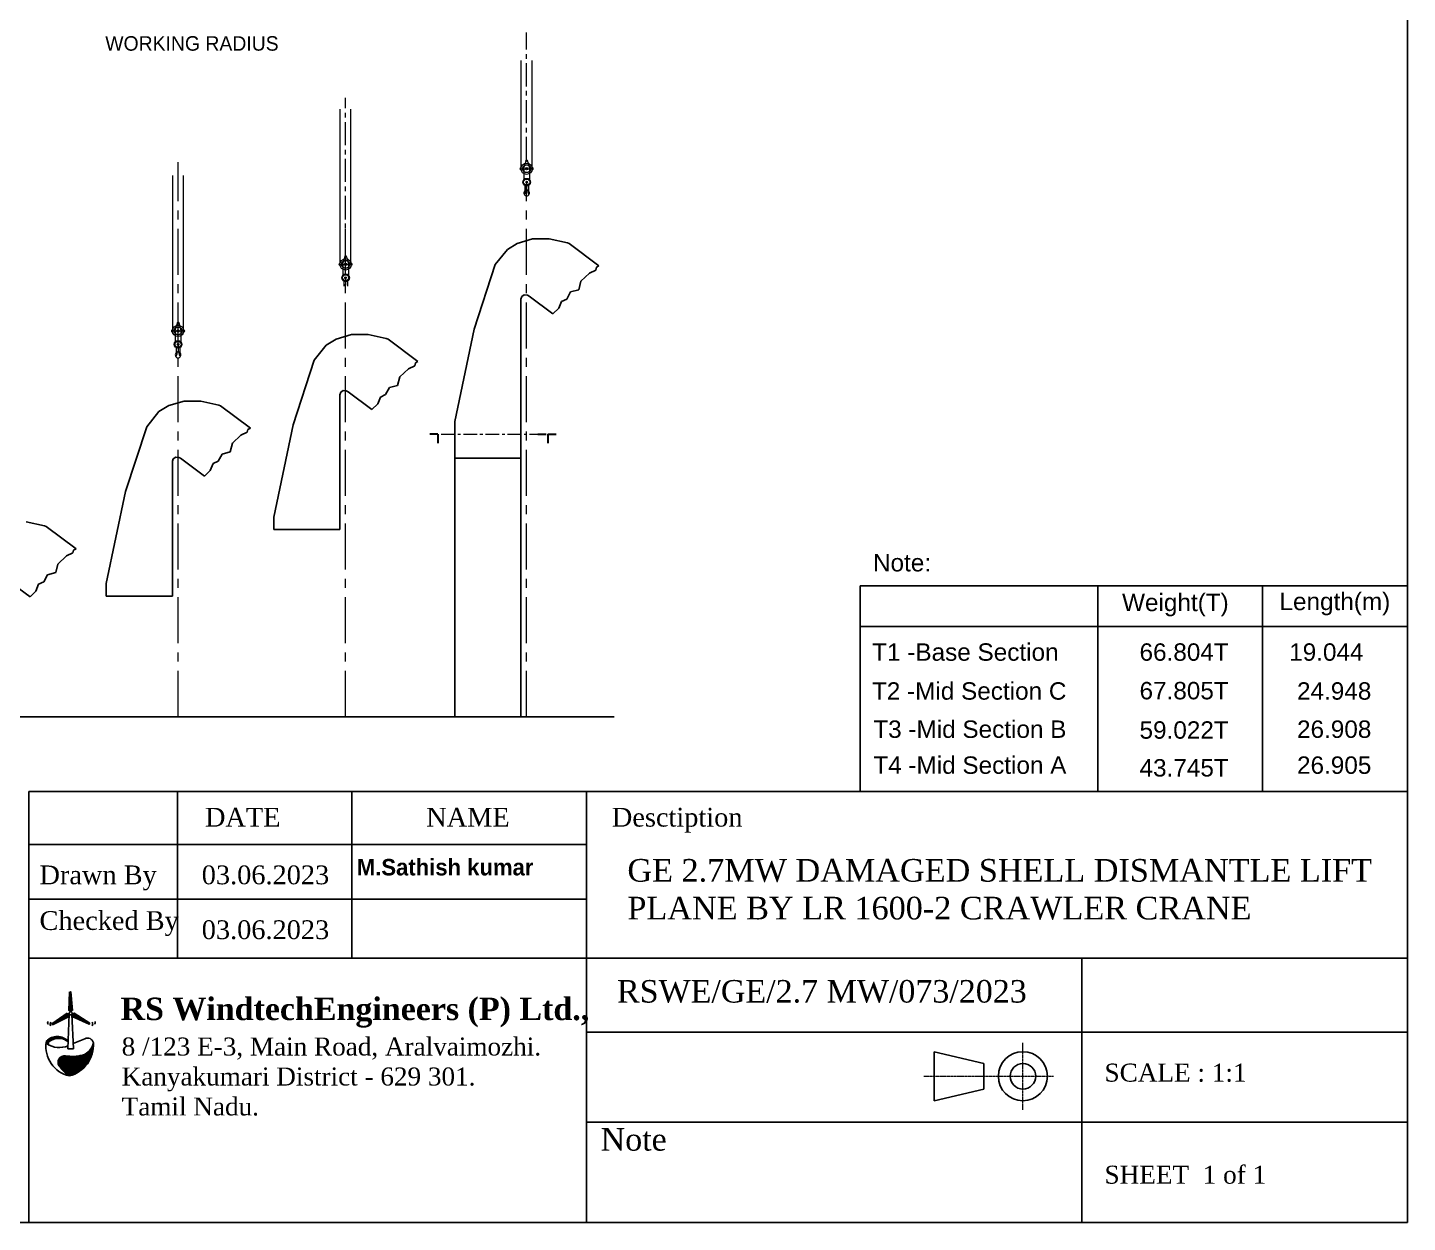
# Model space of a CAD drawing. Header units: millimetres. Extents: x 1537150 to 272268898, y -441565 to -219993.
# Drawn here: x 2462737 to 2557921, y -363846 to -281461 of the extents above; entities that cross this region are included whole.
import ezdxf

# ---------------------------------------------------------------- set-up
doc = ezdxf.new("R2010")
doc.units = ezdxf.units.MM
doc.linetypes.add('CENTER', pattern=[50.8, 31.75, -6.35, 6.35, -6.35])
doc.linetypes.add('HIDDEN', pattern=[9.525, 6.35, -3.175])
pattern_1 = [(45, (2465043.5757, -349711.289), (-2.782027, 2.782027), [])]

msp = doc.modelspace()

# ---------------------------------------------------------------- hatches: boundary and pattern name
h = msp.add_hatch()
h.set_pattern_fill('ANSI31', color=0, scale=31.475041, angle=91.155596, style=0)
h.set_pattern_definition([(136.1556, (2465999.2587, -350088.9263), (-2.725354, -2.837568), [])])
h.paths.add_polyline_path([(2465575.9, -349236.6), (2465702.5, -349234.1), (2465676.6, -347949.3), (2465636.6, -347950.1)])
h.paths.add_polyline_path([(2465702.5, -349234.1), (2465829.1, -349231.5), (2465716.5, -347948.4), (2465676.6, -347949.3)])
h = msp.add_hatch()
h.set_pattern_fill('ANSI31', color=0, scale=31.475041, angle=-148.844404, style=0)
h.set_pattern_definition([(256.1556, (2466129.15, -348849.6823), (3.820083, -0.941442), [])])
h.paths.add_polyline_path([(2465602.7, -349642.5), (2465537.2, -349534.1), (2464437.5, -350199), (2464458.1, -350233.2)])
h.paths.add_polyline_path([(2465537.2, -349534.1), (2465471.7, -349425.7), (2464416.8, -350164.8), (2464437.5, -350199)])
h = msp.add_hatch()
h.set_pattern_fill('ANSI31', color=0, scale=31.475041, angle=-28.844404, style=0)
h.set_pattern_definition([(16.1556, (2464990.9876, -349356.815), (-1.094729, 3.77901), [])])
h.paths.add_polyline_path([(2465940.8, -349416.3), (2465879.7, -349527.2), (2467005.3, -350147.2), (2467024.6, -350112.2)])
h.paths.add_polyline_path([(2465879.7, -349527.2), (2465818.6, -349638.1), (2466986.1, -350182.2), (2467005.3, -350147.2)])
h = msp.add_hatch()
h.set_pattern_fill('ANSI31', color=0, scale=31.475041, style=0)
h.set_pattern_definition(pattern_1)
h.paths.add_polyline_path([(2465538.1, -351405.3), (2465540.2, -351355.1, 0.4308953), (2464041.2, -351343.2, 0.4065256), (2464059.7, -351528.8, 0.0318374), (2464232.1, -351627.8, -0.3900145), (2464232.6, -351383.8, -0.3617186)])
h = msp.add_hatch()
h.set_pattern_fill('ANSI31', color=0, scale=31.475041, style=0)
h.set_pattern_definition(pattern_1)
h.paths.add_polyline_path([(2465357.4, -352361.4, 0.5968398), (2464884.6, -353029.5, 0.1492614), (2465613.3, -353749.8, 0.3604439), (2467277.6, -351453.8, -0.2746931), (2466518.4, -352318.3, -0.1014642)])

# ---------------------------------------------------------------- linework, layer by layer
at = {"color": 7, "linetype": 'CENTER', "lineweight": 5, "ltscale": 50}
for p, q in [((2497162.9, -290591.1), (2497162.9, -281808.5)), ((2484671.1, -297187), (2484671.1, -286308.9))]:
    msp.add_line(p, q, dxfattribs=at)
at = {"color": 7, "lineweight": 13, "ltscale": 50}
for p, q in [((2496789.8, -291193.5), (2496789.8, -283735.7)), ((2497536.1, -291193.5), (2497536.1, -283735.7)), ((2484298, -297789.5), (2484298, -287077.4)), ((2485044.2, -297789.5), (2485044.2, -287077.4)), ((2472745.7, -302374), (2472745.7, -291661.9)), ((2473492, -302374), (2473492, -291661.9))]:
    msp.add_line(p, q, dxfattribs=at)
at = {"color": 7, "linetype": 'CENTER', "lineweight": 5, "ltscale": 100}
for p, q in [((2473118.8, -328989.5), (2473118.8, -290731)), ((2497162.9, -328989.5), (2497162.9, -292379.4)), ((2484671.1, -328989.5), (2484671.1, -293620.8))]:
    msp.add_line(p, q, dxfattribs=at)
at = {"color": 7, "linetype": 'CENTER', "lineweight": 9, "ltscale": 300}
for p, q in [((2496772.3, -291193.5), (2497553.6, -291193.5)), ((2484280.5, -297789.5), (2485061.7, -297789.5)), ((2472728.2, -302374), (2473509.5, -302374))]:
    msp.add_line(p, q, dxfattribs=at)
at = {"color": 7, "lineweight": 9}
for p, q in [((2496963.8, -291193.5), (2497057.3, -290817.4)), ((2496963.8, -291193.5), (2496963.8, -291947.5)), ((2497116.3, -290620.6), (2497057.3, -290817.4)), ((2497209.6, -290620.6), (2497268.6, -290817.4)), ((2497268.6, -290817.4), (2497362.1, -291193.5)), ((2497362.1, -291193.5), (2497362.1, -291947.5)), ((2497039.7, -292350.7), (2497039.7, -292687.7)), ((2497106.1, -293062.3), (2497219.8, -293062.3)), ((2497286.2, -292350.7), (2497286.2, -292687.7)), ((2484472, -297789.5), (2484565.5, -297413.4)), ((2484472, -297789.5), (2484472, -298543.5)), ((2484624.5, -297216.6), (2484565.5, -297413.4)), ((2484717.7, -297216.6), (2484776.8, -297413.4)), ((2484776.8, -297413.4), (2484870.3, -297789.5)), ((2484870.3, -297789.5), (2484870.3, -298543.5)), ((2484547.9, -298946.7), (2484547.9, -299283.7)), ((2484794.4, -298946.7), (2484794.4, -299283.7)), ((2472919.7, -302374), (2473013.2, -301997.9)), ((2472919.7, -302374), (2472919.7, -303128)), ((2473072.2, -301801.1), (2473013.2, -301997.9)), ((2473165.5, -301801.1), (2473224.5, -301997.9)), ((2473224.5, -301997.9), (2473318, -302374)), ((2473318, -302374), (2473318, -303128)), ((2472995.6, -303531.2), (2472995.6, -303868.2)), ((2473242.1, -303531.2), (2473242.1, -303868.2)), ((2473062, -304242.8), (2473175.7, -304242.8))]:
    msp.add_line(p, q, dxfattribs=at)
at = {"color": 7, "lineweight": 9, "ltscale": 50}
for p, q in [((2497162.9, -292116.6), (2497162.9, -292625.3)), ((2484671.1, -298712.5), (2484671.1, -299221.3)), ((2473118.8, -303297.1), (2473118.8, -303805.8))]:
    msp.add_line(p, q, dxfattribs=at)
for p, q in [((2494997.1, -297802.8), (2495834.2, -296758.6)), ((2495834.2, -296758.6), (2496520.3, -296343.1)), ((2496520.3, -296343.1), (2497571.4, -296037)), ((2497571.4, -296037), (2498724.8, -296037)), ((2498724.8, -296037), (2499974.1, -296310.9)), ((2499974.1, -296310.9), (2500091.4, -296353.2)), ((2502154.3, -297891.4), (2500091.4, -296353.2)), ((2493542.9, -302261.7), (2494997.1, -297802.8)), ((2501982.3, -297986.4), (2502154.3, -297891.4)), ((2500908.5, -298946.4), (2501494.4, -298386.3)), ((2501494.4, -298386.3), (2501931.5, -298179.5)), ((2501931.5, -298179.5), (2501982.3, -297986.4)), ((2499929.6, -300174.8), (2500194.8, -299688.5)), ((2500194.8, -299688.5), (2500754.1, -299539.3)), ((2500754.1, -299539.3), (2500908.5, -298946.4)), ((2496766.5, -300177.6), (2496829.1, -300006.8)), ((2496766.5, -309484), (2496766.5, -300177.6)), ((2496829.1, -300006.8), (2496997.2, -299894.9)), ((2496997.2, -299894.9), (2497215.7, -299914.4)), ((2497215.7, -299914.4), (2497333.1, -299979.6)), ((2498980.4, -301207.9), (2497333.1, -299979.6)), ((2499381.4, -300815.9), (2499572.8, -300338.5)), ((2499572.8, -300338.5), (2499929.6, -300174.8)), ((2498980.4, -301207.9), (2499381.4, -300815.9)), ((2484028.5, -302939.1), (2485079.6, -302633)), ((2485079.6, -302633), (2486232.9, -302633)), ((2486232.9, -302633), (2487482.3, -302906.8)), ((2492210.5, -308620.8), (2493542.9, -302261.7)), ((2496766.5, -309484), (2496766.5, -302071.8)), ((2482505.2, -304398.7), (2483342.4, -303354.6)), ((2483342.4, -303354.6), (2484028.5, -302939.1)), ((2487482.3, -302906.8), (2487599.6, -302949.2)), ((2489662.5, -304487.3), (2487599.6, -302949.2)), ((2481051.1, -308857.6), (2482505.2, -304398.7)), ((2489439.7, -304775.4), (2489490.5, -304582.4)), ((2489490.5, -304582.4), (2489662.5, -304487.3)), ((2488416.7, -305542.4), (2489002.5, -304982.2)), ((2489002.5, -304982.2), (2489439.7, -304775.4)), ((2487437.8, -306770.8), (2487703, -306284.5)), ((2487703, -306284.5), (2488262.2, -306135.3)), ((2488262.2, -306135.3), (2488416.7, -305542.4)), ((2472476.2, -307523.6), (2473527.4, -307217.5)), ((2473527.4, -307217.5), (2474680.7, -307217.5)), ((2474680.7, -307217.5), (2475930, -307491.4)), ((2484274.7, -306773.5), (2484337.3, -306602.7)), ((2484274.7, -316079.9), (2484274.7, -306773.5)), ((2484337.3, -306602.7), (2484505.4, -306490.8)), ((2484505.4, -306490.8), (2484723.9, -306510.4)), ((2484723.9, -306510.4), (2484841.3, -306575.6)), ((2486488.6, -307803.9), (2484841.3, -306575.6)), ((2486488.6, -307803.9), (2486889.6, -307411.9)), ((2486889.6, -307411.9), (2487081, -306934.5)), ((2487081, -306934.5), (2487437.8, -306770.8)), ((2470953, -308983.3), (2471790.1, -307939.1)), ((2471790.1, -307939.1), (2472476.2, -307523.6)), ((2475930, -307491.4), (2476047.3, -307533.7)), ((2478110.2, -309071.9), (2476047.3, -307533.7)), ((2469498.8, -313442.2), (2470953, -308983.3)), ((2477887.4, -309360), (2477938.2, -309166.9)), ((2477938.2, -309166.9), (2478110.2, -309071.9)), ((2479718.7, -315216.8), (2481051.1, -308857.6)), ((2492210.5, -308620.8), (2492210.5, -309484)), ((2476710, -310719.8), (2476864.4, -310126.9)), ((2476864.4, -310126.9), (2477450.3, -309566.8)), ((2477450.3, -309566.8), (2477887.4, -309360)), ((2492210.5, -311149.5), (2492210.5, -309484)), ((2496766.5, -309484), (2496766.5, -311149.5)), ((2472722.4, -311358.1), (2472785, -311187.3)), ((2472785, -311187.3), (2472953.1, -311075.4)), ((2472953.1, -311075.4), (2473171.6, -311094.9)), ((2473171.6, -311094.9), (2473289, -311160.1)), ((2474936.3, -312388.4), (2473289, -311160.1)), ((2475885.5, -311355.3), (2476150.7, -310869)), ((2476150.7, -310869), (2476710, -310719.8)), ((2492210.5, -311149.5), (2492210.5, -328989.5)), ((2496766.5, -328989.5), (2496766.5, -311149.5)), ((2472722.4, -320664.4), (2472722.4, -311358.1)), ((2474936.3, -312388.4), (2475337.3, -311996.4)), ((2475337.3, -311996.4), (2475528.7, -311519)), ((2475528.7, -311519), (2475885.5, -311355.3)), ((2468166.4, -319801.3), (2469498.8, -313442.2)), ((2462648.9, -315542.6), (2463898.2, -315816.4)), ((2463898.2, -315816.4), (2464015.6, -315858.8)), ((2466078.4, -317396.9), (2464015.6, -315858.8)), ((2479718.7, -315216.8), (2479718.7, -316079.9)), ((2479718.7, -316079.9), (2484274.7, -316079.9)), ((2464832.6, -318452), (2465418.5, -317891.8)), ((2465418.5, -317891.8), (2465855.7, -317685)), ((2465855.7, -317685), (2465906.5, -317492)), ((2465906.5, -317492), (2466078.4, -317396.9)), ((2464678.2, -319044.9), (2464832.6, -318452)), ((2462904.5, -320713.4), (2461257.3, -319485.2)), ((2463497, -319844.1), (2463853.7, -319680.4)), ((2463853.7, -319680.4), (2464118.9, -319194.1)), ((2464118.9, -319194.1), (2464678.2, -319044.9)), ((2468166.4, -319801.3), (2468166.4, -320664.4)), ((2462904.5, -320713.4), (2463305.5, -320321.5)), ((2463305.5, -320321.5), (2463497, -319844.1)), ((2468166.4, -320664.4), (2472722.4, -320664.4)), ((2536560.8, -319953.6), (2536560.8, -334142.2)), ((2547917.2, -319953.6), (2547917.2, -334142.2)), ((2520167.4, -322760.9), (2557920.5, -322760.9)), ((2454068.6, -328989.5), (2503198.2, -328989.5))]:
    msp.add_line(p, q)
at = {"lineweight": 30}
for p, q in [((2491047.1, -309484), (2490477.7, -309484)), ((2491047.1, -309484), (2491047.1, -310114.1)), ((2497930, -309484), (2498499.3, -309484)), ((2498632.8, -309484), (2498632.8, -310114.1)), ((2498632.8, -309484), (2499202.2, -309484))]:
    msp.add_line(p, q, dxfattribs=at)
at = {"linetype": 'CENTER', "lineweight": 5, "ltscale": 30}
msp.add_line((2491272.2, -309484), (2498088.5, -309484), dxfattribs=at)
at = {"color": 7, "lineweight": -2, "ltscale": 50}
msp.add_line((2492210.5, -311149.5), (2496766.5, -311149.5), dxfattribs=at)
at = {"color": 0, "ltscale": 2}
for p, q in [((2557920.5, -334142.2), (2462825.9, -334142.2)), ((2473075.2, -345619), (2473075.2, -334142.2)), ((2485107.3, -345619), (2485107.3, -334142.2)), ((2501282.7, -363846.3), (2501282.7, -334142.2)), ((2462825.9, -337787.7), (2501282.7, -337787.7)), ((2462825.9, -341568), (2501282.7, -341568)), ((2462825.9, -345619), (2557920.5, -345619)), ((2501282.7, -350718.4), (2557920.5, -350718.4)), ((2501282.7, -356933.9), (2557920.5, -356933.9))]:
    msp.add_line(p, q, dxfattribs=at)
at = {"color": 0}
for p, q in [((2535455.8, -345619), (2535455.8, -350718.4)), ((2465575.9, -349236.6), (2465636.6, -347950.1)), ((2465704.3, -349326.5), (2465676.6, -347949.3)), ((2465829.1, -349231.5), (2465716.5, -347948.4)), ((2465575.9, -349236.6), (2465829.1, -349231.5)), ((2465471.7, -349425.7), (2464416.8, -350164.8)), ((2465616.3, -349486.3), (2464437.5, -350199)), ((2465602.7, -349642.5), (2464458.1, -350233.2)), ((2465602.7, -349642.5), (2465471.7, -349425.7)), ((2465518.9, -351885.1), (2465615.1, -349484.3)), ((2465894, -351885.1), (2465797.8, -349484.3)), ((2465798.7, -349482.6), (2467005.3, -350147.2)), ((2465940.8, -349416.3), (2465818.6, -349638.1)), ((2465818.6, -349638.1), (2466986.1, -350182.2)), ((2465940.8, -349416.3), (2467024.6, -350112.2)), ((2467024.6, -350112.2), (2466986.1, -350182.2)), ((2465879, -351509.1), (2466685.8, -351183.1)), ((2535455.8, -350718.4), (2535455.8, -356966.6)), ((2465518.9, -351885.1), (2465894, -351885.1)), ((2535455.8, -356966.6), (2535455.8, -363846.3)), ((2541969.6, -363846.3), (2557920.5, -363846.3))]:
    msp.add_line(p, q, dxfattribs=at)
at = {"color": 7}
for p, q in [((2525281.5, -355463.9), (2525281.5, -352077.3)), ((2528709.6, -352892.6), (2525281.5, -352077.3)), ((2528709.6, -354648.6), (2528709.6, -352892.6)), ((2525281.5, -355463.9), (2528709.6, -354648.6))]:
    msp.add_line(p, q, dxfattribs=at)
at = {"color": 7, "linetype": 'CENTER', "lineweight": 5, "ltscale": 1.5}
for p, q in [((2531399.1, -356088.5), (2531399.1, -351463.4)), ((2524565.2, -353770.6), (2533498.3, -353770.6))]:
    msp.add_line(p, q, dxfattribs=at)
for points in [[(2354471.2, -363846.3), (2557920.5, -363846.3), (2557920.5, -219993.2), (2354471.2, -219993.2)], [(2520167.4, -319953.6), (2557920.5, -319953.6), (2557920.5, -334142.2), (2520167.4, -334142.2)]]:
    msp.add_lwpolyline(points, close=True)
at = {"color": 0}
msp.add_lwpolyline([(2557920.5, -334142.2), (2557920.5, -363846.3), (2462825.9, -363846.3), (2462825.9, -334142.2)], dxfattribs=at)
at = {"color": 7, "lineweight": 9}
for centre, radius in [((2497162.9, -291193.5), 390.6), ((2497162.9, -291193.5), 84.2), ((2497162.9, -290640.2), 49.1), ((2497162.9, -291193.5), 46.6), ((2497162.9, -291193.5), 19), ((2497162.9, -292118.8), 262.7), ((2497162.9, -292116.6), 59.5), ((2497162.9, -292116.6), 29.4), ((2484671.1, -297789.5), 390.6), ((2484671.1, -297789.5), 84.2), ((2484671.1, -297236.1), 49.1), ((2484671.1, -297789.5), 46.6), ((2484671.1, -297789.5), 19), ((2484671.1, -298714.8), 262.7), ((2484671.1, -298712.5), 59.5), ((2484671.1, -298712.5), 29.4), ((2473118.8, -302374), 390.6), ((2473118.8, -302374), 84.2), ((2473118.8, -301820.7), 49.1), ((2473118.8, -302374), 46.6), ((2473118.8, -302374), 19), ((2473118.8, -303299.3), 262.7), ((2473118.8, -303297.1), 59.5), ((2473118.8, -303297.1), 29.4)]:
    msp.add_circle(centre, radius, dxfattribs=at)
at = {"color": 7, "linetype": 'HIDDEN', "lineweight": 9, "ltscale": 1000}
for centre in [(2497162.9, -291193.5), (2484671.1, -297789.5), (2473118.8, -302374)]:
    msp.add_circle(centre, 268.7, dxfattribs=at)
at = {"color": 7, "lineweight": 9, "ltscale": 50}
for centre, radius in [((2497162.9, -292116.6), 212.6), ((2497162.9, -292625.3), 31.1), ((2484671.1, -298712.5), 212.6), ((2473118.8, -303297.1), 212.6), ((2473118.8, -303805.8), 31.1)]:
    msp.add_circle(centre, radius, dxfattribs=at)
at = {"color": 0}
msp.add_circle((2465706.5, -349431.8), 105.3, dxfattribs=at)
at = {"color": 7}
for radius in [1693.3, 878]:
    msp.add_circle((2531399.1, -353770.6), radius, dxfattribs=at)
at = {"color": 7, "lineweight": 9}
for centre, radius, start, end in [((2496772.3, -291193.5), 67.5, 85.044061, 274.955939), ((2496772.3, -291193.5), 38.9, 87.149082, 272.850918), ((2496772.3, -291193.5), 20.4, 88.500838, 271.499162), ((2497162.9, -290643.7), 52.1, 26.378734, 158.596219), ((2497553.6, -291193.5), 67.5, 265.044061, 94.955939), ((2497553.6, -291193.5), 38.9, 267.149082, 92.850918), ((2497553.6, -291193.5), 20.4, 268.500838, 91.499162), ((2484280.5, -297789.5), 67.5, 85.044061, 274.955939), ((2484280.5, -297789.5), 38.9, 87.149082, 272.850918), ((2484280.5, -297789.5), 20.4, 88.500838, 271.499162), ((2484671.1, -297239.7), 52.1, 26.378734, 158.596219), ((2485061.7, -297789.5), 67.5, 265.044061, 94.955939), ((2485061.7, -297789.5), 38.9, 267.149082, 92.850918), ((2485061.7, -297789.5), 20.4, 268.500838, 91.499162), ((2472728.2, -302374), 67.5, 85.044061, 274.955939), ((2472728.2, -302374), 38.9, 87.149082, 272.850918), ((2472728.2, -302374), 20.4, 88.500838, 271.499162), ((2473118.8, -301824.2), 52.1, 26.378734, 158.596219), ((2473509.5, -302374), 67.5, 265.044061, 94.955939), ((2473509.5, -302374), 38.9, 267.149082, 92.850918), ((2473509.5, -302374), 20.4, 268.500838, 91.499162)]:
    msp.add_arc(centre, radius, start, end, dxfattribs=at)
at = {"color": 7, "lineweight": 9, "ltscale": 50}
for centre, radius, start, end in [((2497203.9, -292851.8), 232.1, 135.022033, 245.074018), ((2496992, -292878), 73.4, 271.731413, 10.743537), ((2497461.5, -292838.9), 398.2, 144.253757, 183.659738), ((2496864.4, -292838.9), 398.2, 356.340262, 35.746243), ((2497122, -292851.8), 232.1, 294.925982, 44.977967), ((2497333.9, -292878), 73.4, 169.256463, 268.268587), ((2473159.8, -304032.3), 232.1, 135.022033, 245.074018), ((2472947.9, -304058.5), 73.4, 271.731413, 10.743537), ((2473417.4, -304019.4), 398.2, 144.253757, 183.659738), ((2472820.3, -304019.4), 398.2, 356.340262, 35.746243), ((2473077.9, -304032.3), 232.1, 294.925982, 44.977967), ((2473289.8, -304058.5), 73.4, 169.256463, 268.268587)]:
    msp.add_arc(centre, radius, start, end, dxfattribs=at)
at = {"color": 0}
for centre, radius, start, end in [((2464254.8, -350084.5), 133.7, 141.442252, 229.934262), ((2464474.1, -350164), 180.2, 137.269588, 222.495615), ((2467047.9, -350164), 180.2, 317.504385, 42.730412), ((2467267.2, -350084.5), 133.7, 310.065738, 38.557748), ((2464785, -352057.3), 1031.2, 42.923278, 136.167217), ((2464872.5, -352178.8), 1020.5, 49.285117, 128.829107), ((2466874.2, -351553.5), 415.6, 13.885129, 116.955046), ((2466093.2, -351705.6), 2099.8, 172.362598, 256.78971), ((2464922.4, -350225.3), 1563.1, 236.499796, 292.780797), ((2465059.9, -351597.4), 2222.4, 284.420086, 3.705638), ((2466170.6, -351247.2), 1126.2, 287.987963, 349.427573), ((2465301.2, -352823), 464.9, 83.055051, 211.753391), ((2465832.7, -349508.8), 2892, 260.540776, 283.715338)]:
    msp.add_arc(centre, radius, start, end, dxfattribs=at)

# ---------------------------------------------------------------- texts
at = {"color": 7, "ltscale": 50, "insert": (2480055.2, -282559.3), "char_height": 1000, "attachment_point": 6}
msp.add_mtext('{\\fVijaya|b0|i0|c0|p34;WORKING RADIUS}', dxfattribs=at)
at = {"color": 7, "ltscale": 50, "char_height": 1200, "width": 23664.263, "attachment_point": 6}
for s, insert in [('{\\fArial Greek|b0|i0|c0|p34;Note:}', (2525060.5, -318366.2)), ('{\\fArial Greek|b0|i0|c0|p34;Weight(T)}', (2545593.5, -321278.9)), ('{\\fArial Greek|b0|i0|c0|p34;Length(m)}', (2556737.2, -321209.8)), ('{\\fArial Greek|b0|i0|c0|p34;T1 -Base Section }', (2533856.9, -324527.4)), ('{\\fArial Greek|b0|i0|c0|p34;66.804T}', (2545593.5, -324527.4)), ('{\\fArial Greek|b0|i0|c0|p34;19.044}', (2554892.3, -324527.4)), ('{\\fArial Greek|b0|i0|c0|p34;T2 -Mid Section C }', (2534398, -327212.1)), ('{\\fArial Greek|b0|i0|c0|p34;67.805T}', (2545593.5, -327188)), ('{\\fArial Greek|b0|i0|c0|p34;24.948}', (2555433.3, -327212.1)), ('{\\fArial Greek|b0|i0|c0|p34;T3 -Mid Section B }', (2534398, -329845.3)), ('{\\fArial Greek|b0|i0|c0|p34;59.022T}', (2545593.5, -329903)), ('{\\fArial Greek|b0|i0|c0|p34;26.908}', (2555433.3, -329845.3)), ('{\\fArial Greek|b0|i0|c0|p34;T4 -Mid Section A }', (2534398, -332323.5)), ('{\\fArial Greek|b0|i0|c0|p34;43.745T}', (2545593.5, -332509.4)), ('{\\fArial Greek|b0|i0|c0|p34;26.905}', (2555433.3, -332323.5))]:
    msp.add_mtext(s, dxfattribs=dict(at, insert=insert))
at = {"color": 0, "attachment_point": 1}
for s, insert, char_height, width in [('{\\fTimes New Roman|b0|i0|c0|p18;DATE}', (2474976.1, -335260.8), 1293.756, 1054332.831), ('{\\fTimes New Roman|b0|i0|c0|p18;NAME}', (2490238, -335260.8), 1293.756, 1054332.831), ('{\\fTimes New Roman|b0|i0|c0|p18;Desctiption}', (2503043.6, -335260.8), 1293.756, 1054332.831), ('{\\fBradley Hand ITC|b1|i0|c0|p66;M.Sathish kumar}', (2485449.9, -338784.6), 1138.505, 927812.891), ('{\\fTimes New Roman|b0|i0|c0|p18;GE 2.7MW DAMAGED SHELL DISMANTLE LIFT \\PPLANE BY LR 1600-2 CRAWLER CRANE}', (2504113.5, -338789.9), 1561.801, 1272773.724), ('{\\fTimes New Roman|b0|i0|c0|p18;Drawn By}', (2463559.8, -339236.2), 1293.756, 1054332.831), ('{\\fTimes New Roman|b0|i0|c0|p18;03.06.2023}', (2474751.1, -339236.2), 1293.756, 1054332.831), ('{\\fTimes New Roman|b0|i0|c0|p18;Checked By}', (2463559.8, -342386.7), 1293.756, 1054332.831), ('{\\fTimes New Roman|b0|i0|c0|p18;03.06.2023}', (2474751.1, -343016.6), 1293.756, 1054332.831), ('{\\fTimes New Roman|b0|i0|c0|p18;RSWE/GE/2.7 MW/073/2023}', (2503395.8, -347135.9), 1552.507, 1265199.397), ('{\\fTimes New Roman|b1|i0|c0|p18;RS WindtechEngineers (P) Ltd.,}', (2469148.4, -348345.8), 1550.577, 1263626.884), ('\\A1;{\\fTimes New Roman|b0|i0|c0|p18;8 /123 E-3, Main Road, Aralvaimozhi.\\PKanyakumari District - 629 301.\\PTamil Nadu.}', (2469227.1, -351099.2), 1240.462, 1010901.507), ('{\\fTimes New Roman|b0|i0|c0|p18;SCALE : 1:1}', (2537026.2, -352898.1), 1242.006, 1012159.518), ('{\\fTimes New Roman|b0|i0|c0|p18;Note}', (2502267.8, -357346.6), 1552.507, 1265199.397), ('{\\fTimes New Roman|b0|i0|c0|p18;SHEET  1 of 1}', (2537026.2, -359936.2), 1242.006, 1012159.518)]:
    msp.add_mtext(s, dxfattribs=dict(at, insert=insert, char_height=char_height, width=width))

doc.saveas('drawing.dxf')
